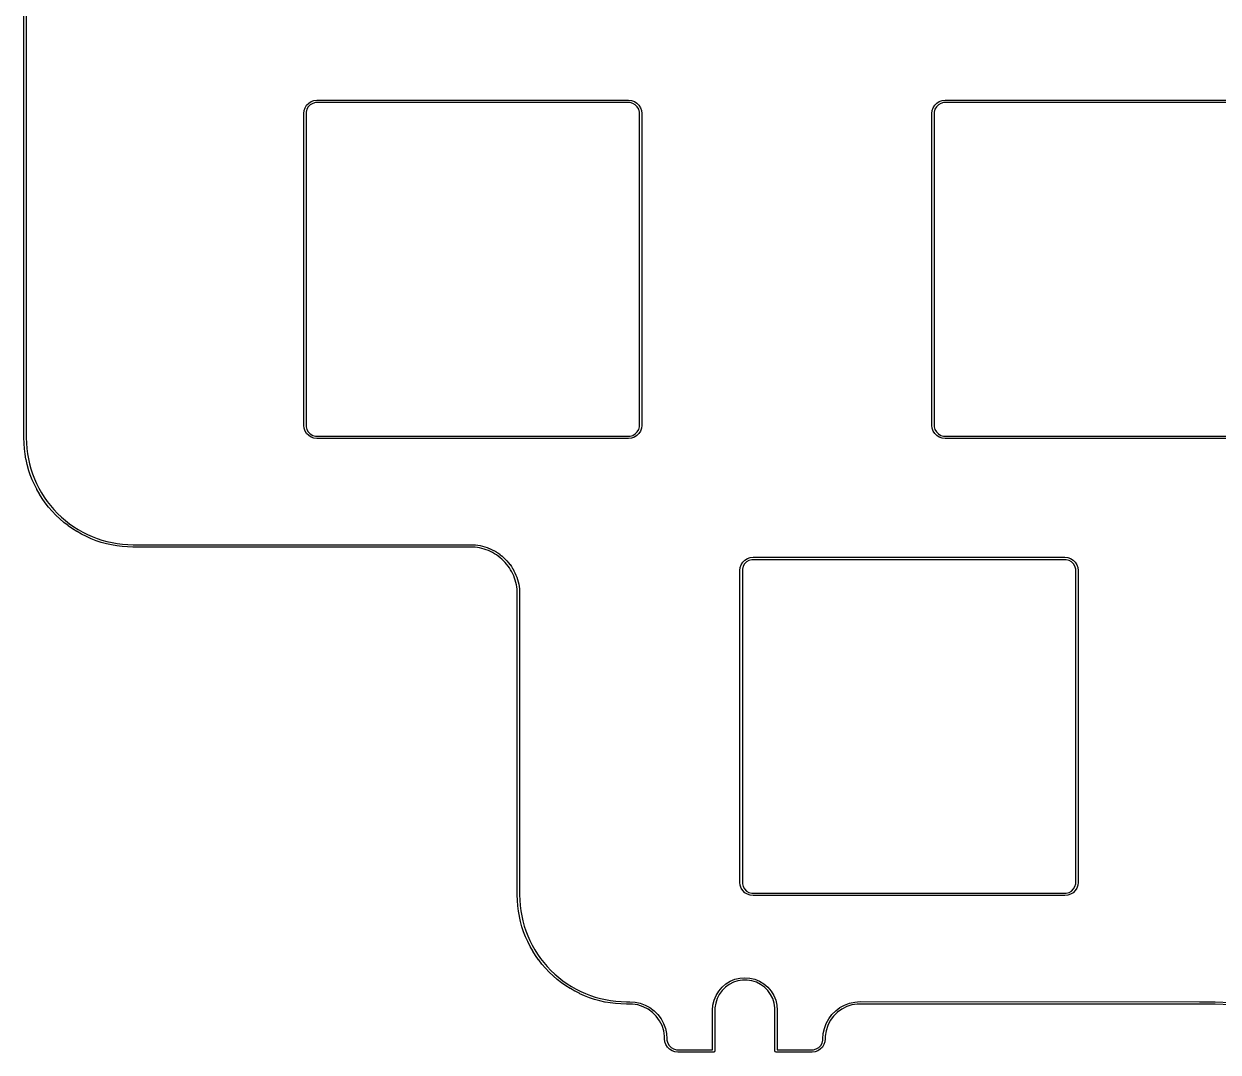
# Model space of a CAD drawing. Extents: x -2 to 284, y -95 to 1.
# Drawn here: x -1.53 to 48.27, y -84.51 to -41.65 of the extents above; entities that cross this region are included whole.
import ezdxf

# ---------------------------------------------------------------- set-up
doc = ezdxf.new("R2010")
doc.units = 0
doc.layers.add('BLACK', color=7, linetype='CONTINUOUS')

msp = doc.modelspace()

# ---------------------------------------------------------------- linework, layer by layer
at = {"layer": 'BLACK', "linetype": 'CONTINUOUS'}
for p, q in [((-1.5312, -58.9125), (-1.5312, -5.34563)), ((-1.4312, -5.34622), (-1.4312, -58.9119)), ((10.1375, -45.3876), (10.1513, -45.2652)), ((10.1513, -45.2652), (10.192, -45.149)), ((10.192, -45.149), (10.2575, -45.0447)), ((10.2682, -45.2139), (10.2375, -45.3284)), ((10.2575, -45.0447), (10.3446, -44.9576)), ((10.3274, -45.1113), (10.2682, -45.2139)), ((10.4112, -45.0275), (10.3274, -45.1113)), ((10.3446, -44.9576), (10.4489, -44.8921)), ((10.5138, -44.9683), (10.4112, -45.0275)), ((10.4489, -44.8921), (10.5652, -44.8514)), ((10.6283, -44.9376), (10.5138, -44.9683)), ((10.5652, -44.8514), (10.6876, -44.8376)), ((10.6875, -44.9376), (10.6283, -44.9376)), ((23.6876, -44.9376), (10.6875, -44.9376)), ((10.6875, -44.9376), (10.6875, -44.9376)), ((10.6875, -44.9376), (10.6875, -44.9376)), ((10.6875, -44.9376), (10.6875, -44.9376)), ((10.6875, -44.9376), (10.6875, -44.9376)), ((10.6876, -44.8376), (23.6876, -44.8376)), ((10.6876, -44.8376), (10.6876, -44.8376)), ((23.6876, -44.8376), (23.6876, -44.8376)), ((23.6876, -44.8376), (23.8099, -44.8514)), ((23.7468, -44.9376), (23.6876, -44.9376)), ((23.6876, -44.9376), (23.6876, -44.9376)), ((23.6876, -44.9376), (23.6876, -44.9376)), ((23.8613, -44.9683), (23.7468, -44.9376)), ((23.8099, -44.8514), (23.9262, -44.8921)), ((23.9639, -45.0275), (23.8613, -44.9683)), ((23.9262, -44.8921), (24.0305, -44.9576)), ((24.0477, -45.1113), (23.9639, -45.0275)), ((24.0305, -44.9576), (24.1176, -45.0447)), ((24.1069, -45.2139), (24.0477, -45.1113)), ((24.1376, -45.3284), (24.1069, -45.2139)), ((24.1176, -45.0447), (24.1831, -45.149)), ((24.1831, -45.149), (24.2238, -45.2652)), ((24.2238, -45.2652), (24.2376, -45.3876)), ((36.3313, -45.3876), (36.3451, -45.2652)), ((36.3451, -45.2652), (36.3858, -45.149)), ((36.3858, -45.149), (36.4513, -45.0447)), ((36.462, -45.2139), (36.4313, -45.3284)), ((36.4513, -45.0447), (36.5384, -44.9576)), ((36.5212, -45.1113), (36.462, -45.2139)), ((36.605, -45.0275), (36.5212, -45.1113)), ((36.5384, -44.9576), (36.6427, -44.8921)), ((36.7076, -44.9683), (36.605, -45.0275)), ((36.6427, -44.8921), (36.7589, -44.8514)), ((36.8221, -44.9376), (36.7076, -44.9683)), ((36.7589, -44.8514), (36.8813, -44.8376)), ((36.8813, -44.9376), (36.8221, -44.9376)), ((36.8813, -44.8376), (49.8813, -44.8376)), ((36.8813, -44.8376), (36.8813, -44.8376)), ((49.8813, -44.9376), (36.8813, -44.9376)), ((36.8813, -44.9376), (36.8813, -44.9376)), ((10.1376, -58.3876), (10.1375, -45.3876)), ((10.1375, -45.3876), (10.1375, -45.3876)), ((10.2375, -45.3284), (10.2375, -45.3876)), ((10.2375, -45.3876), (10.2375, -45.3876)), ((10.2375, -45.3876), (10.2375, -45.3876)), ((10.2375, -45.3876), (10.2376, -58.3876)), ((24.1375, -58.3876), (24.1376, -45.3876)), ((24.1376, -45.3875), (24.1376, -45.3284)), ((24.1376, -45.3876), (24.1376, -45.3875)), ((24.2376, -45.3876), (24.2375, -58.3876)), ((24.2376, -45.3876), (24.2376, -45.3876)), ((36.3313, -58.3876), (36.3313, -45.3876)), ((36.3313, -45.3876), (36.3313, -45.3876)), ((36.4313, -45.3284), (36.4313, -45.3876)), ((36.4313, -45.3876), (36.4313, -45.3876)), ((36.4313, -45.3876), (36.4313, -58.3876)), ((10.1376, -58.3877), (10.1376, -58.3876)), ((10.1514, -58.51), (10.1376, -58.3877)), ((10.1921, -58.6262), (10.1514, -58.51)), ((10.2576, -58.7305), (10.1921, -58.6262)), ((10.2376, -58.3876), (10.2376, -58.3876)), ((10.2376, -58.3876), (10.2376, -58.4468)), ((10.2376, -58.4468), (10.2683, -58.5613)), ((10.3447, -58.8176), (10.2576, -58.7305)), ((10.2683, -58.5613), (10.3275, -58.6639)), ((10.3275, -58.6639), (10.4113, -58.7477)), ((10.4113, -58.7477), (10.5139, -58.8069)), ((23.8612, -58.807), (23.9639, -58.7477)), ((23.9639, -58.7477), (24.0476, -58.6639)), ((24.1176, -58.7305), (24.0305, -58.8176)), ((24.0476, -58.6639), (24.1069, -58.5613)), ((24.1069, -58.5613), (24.1375, -58.4468)), ((24.1831, -58.6262), (24.1176, -58.7305)), ((24.1375, -58.4468), (24.1375, -58.3876)), ((24.2238, -58.51), (24.1831, -58.6262)), ((24.2375, -58.3876), (24.2238, -58.51)), ((24.2375, -58.3876), (24.2375, -58.3876)), ((36.3451, -58.51), (36.3313, -58.3876)), ((36.3313, -58.3876), (36.3313, -58.3876)), ((36.3313, -58.3876), (36.3313, -58.3876)), ((36.3858, -58.6262), (36.3451, -58.51)), ((36.4513, -58.7305), (36.3858, -58.6262)), ((36.4313, -58.3876), (36.4313, -58.3876)), ((36.4313, -58.3876), (36.4313, -58.4468)), ((36.4313, -58.4468), (36.462, -58.5613)), ((36.5384, -58.8176), (36.4513, -58.7305)), ((36.462, -58.5613), (36.5212, -58.6639)), ((36.5212, -58.6639), (36.605, -58.7477)), ((36.605, -58.7477), (36.7076, -58.8069)), ((-1.53094, -58.9131), (-1.5312, -58.9125)), ((-1.53118, -58.9138), (-1.53094, -58.9131)), ((-1.52565, -59.1369), (-1.53118, -58.9138)), ((-1.52511, -59.1381), (-1.52565, -59.1369)), ((-1.52553, -59.1394), (-1.52511, -59.1381)), ((-1.50904, -59.361), (-1.52553, -59.1394)), ((-1.4312, -58.9119), (-1.42571, -59.1332)), ((-1.42571, -59.1332), (-1.4094, -59.3523)), ((10.4489, -58.8831), (10.3447, -58.8176)), ((10.5652, -58.9238), (10.4489, -58.8831)), ((10.5139, -58.8069), (10.6283, -58.8376)), ((10.6875, -58.9376), (10.5652, -58.9238)), ((10.6283, -58.8376), (10.6876, -58.8376)), ((10.6876, -58.9376), (10.6875, -58.9376)), ((10.6875, -58.9376), (10.6875, -58.9376)), ((10.6876, -58.8376), (23.6875, -58.8376)), ((23.6875, -58.9376), (10.6876, -58.9376)), ((23.6875, -58.8376), (23.6877, -58.8376)), ((23.6876, -58.9376), (23.6875, -58.9376)), ((23.8099, -58.9238), (23.6876, -58.9376)), ((23.6876, -58.9376), (23.6876, -58.9376)), ((23.6876, -58.9376), (23.6876, -58.9376)), ((23.6877, -58.8376), (23.7468, -58.8376)), ((23.7468, -58.8376), (23.8612, -58.807)), ((23.9262, -58.8832), (23.8099, -58.9238)), ((24.0305, -58.8176), (23.9262, -58.8832)), ((36.6427, -58.8831), (36.5384, -58.8176)), ((36.7589, -58.9238), (36.6427, -58.8831)), ((36.7076, -58.8069), (36.8221, -58.8376)), ((36.8813, -58.9376), (36.7589, -58.9238)), ((36.8221, -58.8376), (36.8813, -58.8376)), ((36.8813, -58.8376), (49.8813, -58.8376)), ((49.8813, -58.9376), (36.8813, -58.9376)), ((-1.50844, -59.3622), (-1.50904, -59.361)), ((-1.50879, -59.3634), (-1.50844, -59.3622)), ((-1.4815, -59.5832), (-1.50879, -59.3634)), ((-1.48085, -59.5843), (-1.4815, -59.5832)), ((-1.48113, -59.5856), (-1.48085, -59.5843)), ((-1.44319, -59.8031), (-1.48113, -59.5856)), ((-1.4094, -59.3523), (-1.38241, -59.5697)), ((-1.38241, -59.5697), (-1.34488, -59.7847)), ((-1.44248, -59.8042), (-1.44319, -59.8031)), ((-1.4427, -59.8055), (-1.44248, -59.8042)), ((-1.39426, -60.0204), (-1.4427, -59.8055)), ((-1.3935, -60.0215), (-1.39426, -60.0204)), ((-1.39366, -60.0228), (-1.3935, -60.0215)), ((-1.33486, -60.2346), (-1.39366, -60.0228)), ((-1.34488, -59.7847), (-1.29697, -59.9972)), ((-1.33406, -60.2357), (-1.33486, -60.2346)), ((-1.33415, -60.237), (-1.33406, -60.2357)), ((-1.26516, -60.4455), (-1.33415, -60.237)), ((-1.29697, -59.9972), (-1.23883, -60.2067)), ((-1.23883, -60.2067), (-1.1706, -60.4129)), ((-1.2643, -60.4465), (-1.26516, -60.4455)), ((-1.26433, -60.4478), (-1.2643, -60.4465)), ((-1.1853, -60.6526), (-1.26433, -60.4478)), ((-1.1844, -60.6535), (-1.1853, -60.6526)), ((-1.18437, -60.6548), (-1.1844, -60.6535)), ((-1.09544, -60.8555), (-1.18437, -60.6548)), ((-1.1706, -60.4129), (-1.09244, -60.6154)), ((-1.09244, -60.6154), (-1.0045, -60.8139)), ((-1.09449, -60.8564), (-1.09544, -60.8555)), ((-1.0944, -60.8577), (-1.09449, -60.8564)), ((-0.99574, -61.054), (-1.0944, -60.8577)), ((-1.0045, -60.8139), (-0.90695, -61.008)), ((-0.99475, -61.0548), (-0.99574, -61.054)), ((-0.99459, -61.0561), (-0.99475, -61.0548)), ((-0.88634, -61.2475), (-0.99459, -61.0561)), ((-0.90695, -61.008), (-0.7999, -61.1972)), ((-0.88531, -61.2483), (-0.88634, -61.2475)), ((-0.88509, -61.2496), (-0.88531, -61.2483)), ((-0.76741, -61.4358), (-0.88509, -61.2496)), ((-0.7999, -61.1972), (-0.68354, -61.3814)), ((-0.76633, -61.4366), (-0.76741, -61.4358)), ((-0.76605, -61.4379), (-0.76633, -61.4366)), ((-0.63909, -61.6185), (-0.76605, -61.4379)), ((-0.68354, -61.3814), (-0.55798, -61.56)), ((-0.63798, -61.6192), (-0.63909, -61.6185)), ((-0.63763, -61.6205), (-0.63798, -61.6192)), ((-0.50155, -61.7951), (-0.63763, -61.6205)), ((-0.55798, -61.56), (-0.42341, -61.7327)), ((-0.42341, -61.7327), (-0.27997, -61.8992)), ((-0.5004, -61.7958), (-0.50155, -61.7951)), ((-0.49999, -61.7971), (-0.5004, -61.7958)), ((-0.35493, -61.9654), (-0.49999, -61.7971)), ((-0.35375, -61.966), (-0.35493, -61.9654)), ((-0.35327, -61.9673), (-0.35375, -61.966)), ((-0.1994, -62.129), (-0.35327, -61.9673)), ((-0.27997, -61.8992), (-0.12781, -62.0591)), ((-0.19818, -62.1295), (-0.1994, -62.129)), ((-0.19764, -62.1307), (-0.19818, -62.1295)), ((-0.03595, -62.2846), (-0.19764, -62.1307)), ((-0.12781, -62.0591), (0.03209, -62.2113)), ((0.03209, -62.2113), (0.19859, -62.3547)), ((-0.03471, -62.2851), (-0.03595, -62.2846)), ((-0.03411, -62.2863), (-0.03471, -62.2851)), ((0.13426, -62.4313), (-0.03411, -62.2863)), ((0.13551, -62.4317), (0.13426, -62.4313)), ((0.13617, -62.4329), (0.13551, -62.4317)), ((0.31085, -62.569), (0.13617, -62.4329)), ((0.19859, -62.3547), (0.37135, -62.4893)), ((0.31212, -62.5693), (0.31085, -62.569)), ((0.31283, -62.5704), (0.31212, -62.5693)), ((0.49345, -62.6974), (0.31283, -62.5704)), ((0.37135, -62.4893), (0.54995, -62.6148)), ((0.49473, -62.6977), (0.49345, -62.6974)), ((0.49549, -62.6987), (0.49473, -62.6977)), ((0.68169, -62.8164), (0.49549, -62.6987)), ((0.54995, -62.6148), (0.73408, -62.7312)), ((0.73408, -62.7312), (0.92334, -62.8383)), ((0.68298, -62.8166), (0.68169, -62.8164)), ((0.68378, -62.8177), (0.68298, -62.8166)), ((0.87518, -62.9259), (0.68378, -62.8177)), ((0.87648, -62.9261), (0.87518, -62.9259)), ((0.87734, -62.9271), (0.87648, -62.9261)), ((1.07357, -63.0257), (0.87734, -62.9271)), ((0.92334, -62.8383), (1.1174, -62.9358)), ((1.07487, -63.0258), (1.07357, -63.0257)), ((1.07578, -63.0268), (1.07487, -63.0258)), ((1.27647, -63.1157), (1.07578, -63.0268)), ((1.1174, -62.9358), (1.31585, -63.0238)), ((1.27778, -63.1157), (1.27647, -63.1157)), ((1.27872, -63.1166), (1.27778, -63.1157)), ((1.48352, -63.1957), (1.27872, -63.1166)), ((1.31585, -63.0238), (1.51839, -63.1019)), ((1.48483, -63.1956), (1.48352, -63.1957)), ((1.48582, -63.1965), (1.48483, -63.1956)), ((1.69434, -63.2655), (1.48582, -63.1965)), ((1.51839, -63.1019), (1.72459, -63.1702)), ((1.72459, -63.1702), (1.93412, -63.2283)), ((1.93412, -63.2283), (2.14659, -63.2762)), ((1.69565, -63.2654), (1.69434, -63.2655)), ((1.69668, -63.2662), (1.69565, -63.2654)), ((1.90856, -63.325), (1.69668, -63.2662)), ((1.90986, -63.3248), (1.90856, -63.325)), ((1.91093, -63.3256), (1.90986, -63.3248)), ((2.1258, -63.374), (1.91093, -63.3256)), ((2.1271, -63.3738), (2.1258, -63.374)), ((2.12821, -63.3745), (2.1271, -63.3738)), ((2.3457, -63.4125), (2.12821, -63.3745)), ((2.14659, -63.2762), (2.36167, -63.3137)), ((2.34698, -63.4122), (2.3457, -63.4125)), ((2.34813, -63.4128), (2.34698, -63.4122)), ((2.56787, -63.4401), (2.34813, -63.4128)), ((2.36167, -63.3137), (2.57899, -63.3407)), ((2.56914, -63.4398), (2.56787, -63.4401)), ((2.57032, -63.4404), (2.56914, -63.4398)), ((2.79195, -63.4568), (2.57032, -63.4404)), ((2.57899, -63.3407), (2.79813, -63.357)), ((2.79321, -63.4564), (2.79195, -63.4568)), ((2.79442, -63.457), (2.79321, -63.4564)), ((3.01757, -63.4625), (2.79442, -63.457)), ((2.79813, -63.357), (3.01952, -63.3625)), ((3.01819, -63.4623), (3.01757, -63.4625)), ((3.0188, -63.4625), (3.01819, -63.4623)), ((17.0922, -63.4625), (3.0188, -63.4625)), ((3.01952, -63.3625), (17.0928, -63.3625)), ((17.1895, -63.4649), (17.0922, -63.4625)), ((17.0928, -63.3625), (17.0934, -63.3628)), ((17.0934, -63.3628), (17.094, -63.3625)), ((17.094, -63.3625), (17.1932, -63.365)), ((17.2855, -63.4721), (17.1895, -63.4649)), ((17.1932, -63.365), (17.1944, -63.3655)), ((17.1944, -63.3655), (17.1957, -63.3651)), ((17.1957, -63.3651), (17.2942, -63.3724)), ((17.3808, -63.4839), (17.2855, -63.4721)), ((17.2942, -63.3724), (17.2954, -63.373)), ((17.2954, -63.373), (17.2966, -63.3727)), ((17.2966, -63.3727), (17.3943, -63.3848)), ((17.475, -63.5003), (17.3808, -63.4839)), ((17.3943, -63.3848), (17.3955, -63.3855)), ((17.3955, -63.3855), (17.3967, -63.3852)), ((17.3967, -63.3852), (17.4934, -63.402)), ((17.5681, -63.5213), (17.475, -63.5003)), ((17.4934, -63.402), (17.4945, -63.4027)), ((17.4945, -63.4027), (17.4958, -63.4025)), ((17.4958, -63.4025), (17.5913, -63.4241)), ((17.6599, -63.5468), (17.5681, -63.5213)), ((17.5913, -63.4241), (17.5924, -63.4248)), ((17.5924, -63.4248), (17.5937, -63.4247)), ((17.5937, -63.4247), (17.6878, -63.4508)), ((17.7503, -63.5767), (17.6599, -63.5468)), ((17.6878, -63.4508), (17.6889, -63.4516)), ((17.6889, -63.4516), (17.6902, -63.4515)), ((17.6902, -63.4515), (17.7829, -63.4822)), ((17.839, -63.611), (17.7503, -63.5767)), ((17.7829, -63.4822), (17.7838, -63.483)), ((17.7838, -63.483), (17.7852, -63.483)), ((17.7852, -63.483), (17.8762, -63.5181)), ((17.926, -63.6495), (17.839, -63.611)), ((17.8762, -63.5181), (17.8771, -63.519)), ((17.8771, -63.519), (17.8784, -63.519)), ((17.8784, -63.519), (17.9676, -63.5586)), ((18.011, -63.6923), (17.926, -63.6495)), ((17.9676, -63.5586), (17.9685, -63.5595)), ((17.9685, -63.5595), (17.9698, -63.5596)), ((17.9698, -63.5596), (18.057, -63.6035)), ((18.094, -63.7392), (18.011, -63.6923)), ((18.057, -63.6035), (18.0579, -63.6044)), ((18.0579, -63.6044), (18.0592, -63.6046)), ((18.0592, -63.6046), (18.1443, -63.6527)), ((18.1746, -63.7901), (18.094, -63.7392)), ((18.1443, -63.6527), (18.1451, -63.6537)), ((18.1451, -63.6537), (18.1464, -63.654)), ((18.1464, -63.654), (18.2291, -63.7063)), ((18.2291, -63.7063), (18.2299, -63.7073)), ((18.2299, -63.7073), (18.2312, -63.7076)), ((18.2312, -63.7076), (18.3114, -63.7641)), ((18.2529, -63.8452), (18.1746, -63.7901)), ((18.3286, -63.9041), (18.2529, -63.8452)), ((18.3114, -63.7641), (18.3121, -63.7652)), ((18.3121, -63.7652), (18.3134, -63.7655)), ((18.3134, -63.7655), (18.391, -63.826)), ((18.4016, -63.967), (18.3286, -63.9041)), ((18.391, -63.826), (18.3917, -63.8271)), ((18.3917, -63.8271), (18.393, -63.8276)), ((18.393, -63.8276), (18.4678, -63.892)), ((18.4717, -64.0337), (18.4016, -63.967)), ((18.4678, -63.892), (18.4684, -63.8932)), ((18.4684, -63.8932), (18.4696, -63.8937)), ((18.4696, -63.8937), (18.5415, -63.9621)), ((18.5383, -64.1037), (18.4717, -64.0337)), ((18.6012, -64.1767), (18.5383, -64.1037)), ((18.5415, -63.9621), (18.542, -63.9633)), ((18.542, -63.9633), (18.5432, -63.9638)), ((18.5432, -63.9638), (18.6116, -64.0357)), ((18.6602, -64.2524), (18.6012, -64.1767)), ((18.6116, -64.0357), (18.6121, -64.0369)), ((18.6121, -64.0369), (18.6133, -64.0375)), ((18.6133, -64.0375), (18.6778, -64.1124)), ((18.6778, -64.1124), (18.6782, -64.1136)), ((18.6782, -64.1136), (18.6793, -64.1143)), ((18.6793, -64.1143), (18.7398, -64.1919)), ((18.7398, -64.1919), (18.7401, -64.1932)), ((18.7401, -64.1932), (18.7413, -64.1939)), ((18.7413, -64.1939), (18.7977, -64.2742)), ((28.3441, -64.3152), (28.3848, -64.199)), ((28.3848, -64.199), (28.4503, -64.0947)), ((28.4503, -64.0947), (28.5374, -64.0076)), ((28.5202, -64.1613), (28.461, -64.2639)), ((28.604, -64.0775), (28.5202, -64.1613)), ((28.5374, -64.0076), (28.6417, -63.9421)), ((28.7066, -64.0183), (28.604, -64.0775)), ((28.6417, -63.9421), (28.7579, -63.9014)), ((28.8211, -63.9876), (28.7066, -64.0183)), ((28.7579, -63.9014), (28.8803, -63.8876)), ((28.8803, -63.9876), (28.8211, -63.9876)), ((28.8803, -63.8876), (41.8803, -63.8876)), ((28.8803, -63.8876), (28.8803, -63.8876)), ((41.8803, -63.9876), (28.8803, -63.9876)), ((28.8803, -63.9876), (28.8803, -63.9876)), ((41.8803, -63.8876), (42.0027, -63.9014)), ((41.9395, -63.9876), (41.8803, -63.9876)), ((42.054, -64.0183), (41.9395, -63.9876)), ((42.0027, -63.9014), (42.1189, -63.9421)), ((42.1566, -64.0775), (42.054, -64.0183)), ((42.1189, -63.9421), (42.2232, -64.0076)), ((42.2404, -64.1613), (42.1566, -64.0775)), ((42.2232, -64.0076), (42.3103, -64.0947)), ((42.2996, -64.2639), (42.2404, -64.1613)), ((42.3103, -64.0947), (42.3758, -64.199)), ((42.3758, -64.199), (42.4165, -64.3152)), ((18.7152, -64.3307), (18.6602, -64.2524)), ((18.7662, -64.4113), (18.7152, -64.3307)), ((18.8131, -64.4943), (18.7662, -64.4113)), ((18.7977, -64.2742), (18.798, -64.2754)), ((18.798, -64.2754), (18.799, -64.2762)), ((18.799, -64.2762), (18.8513, -64.359)), ((18.8558, -64.5793), (18.8131, -64.4943)), ((18.8513, -64.359), (18.8516, -64.3603)), ((18.8516, -64.3603), (18.8526, -64.3611)), ((18.8526, -64.3611), (18.9007, -64.4461)), ((18.8943, -64.6663), (18.8558, -64.5793)), ((18.9286, -64.755), (18.8943, -64.6663)), ((18.9007, -64.4461), (18.9009, -64.4474)), ((18.9009, -64.4474), (18.9019, -64.4483)), ((18.9019, -64.4483), (18.9457, -64.5355)), ((18.9457, -64.5355), (18.9458, -64.5368)), ((18.9458, -64.5368), (18.9468, -64.5377)), ((18.9468, -64.5377), (18.9863, -64.6269)), ((18.9863, -64.6269), (18.9863, -64.6282)), ((18.9863, -64.6282), (18.9872, -64.6291)), ((18.9872, -64.6291), (19.0223, -64.7202)), ((19.0223, -64.7202), (19.0223, -64.7215)), ((19.0223, -64.7215), (19.0232, -64.7225)), ((19.0232, -64.7225), (19.0538, -64.8151)), ((28.3303, -64.4376), (28.3441, -64.3152)), ((28.3303, -77.4376), (28.3303, -64.4376)), ((28.461, -64.2639), (28.4303, -64.3784)), ((28.4303, -64.3784), (28.4303, -64.4376)), ((28.4303, -64.4376), (28.4303, -77.4376)), ((42.3303, -64.3784), (42.2996, -64.2639)), ((42.3303, -64.4376), (42.3303, -64.3784)), ((42.3303, -77.4376), (42.3303, -64.4376)), ((42.3303, -64.4376), (42.3303, -64.4376)), ((42.4165, -64.3152), (42.4303, -64.4376)), ((42.4303, -64.4376), (42.4303, -64.4376)), ((42.4303, -64.4376), (42.4303, -77.4376)), ((18.9585, -64.8454), (18.9286, -64.755)), ((18.984, -64.9372), (18.9585, -64.8454)), ((19.005, -65.0303), (18.984, -64.9372)), ((19.0214, -65.1246), (19.005, -65.0303)), ((19.0332, -65.2198), (19.0214, -65.1246)), ((19.0404, -65.3158), (19.0332, -65.2198)), ((19.0538, -64.8151), (19.0537, -64.8164)), ((19.0537, -64.8164), (19.0545, -64.8175)), ((19.0545, -64.8175), (19.0807, -64.9116)), ((19.0807, -64.9116), (19.0805, -64.9129)), ((19.0805, -64.9129), (19.0813, -64.914)), ((19.0813, -64.914), (19.1028, -65.0095)), ((19.1028, -65.0095), (19.1026, -65.0108)), ((19.1026, -65.0108), (19.1033, -65.0119)), ((19.1033, -65.0119), (19.1201, -65.1086)), ((19.1201, -65.1086), (19.1199, -65.1099)), ((19.1199, -65.1099), (19.1205, -65.111)), ((19.1205, -65.111), (19.1326, -65.2087)), ((19.1326, -65.2087), (19.1323, -65.21)), ((19.1323, -65.21), (19.1329, -65.2111)), ((19.1329, -65.2111), (19.1402, -65.3096)), ((19.0428, -65.4131), (19.0404, -65.3158)), ((19.0428, -77.9628), (19.0428, -65.4131)), ((19.1402, -65.3096), (19.1398, -65.3109)), ((19.1398, -65.3109), (19.1403, -65.3121)), ((19.1403, -65.3121), (19.1428, -65.4113)), ((19.1428, -65.4113), (19.1425, -65.4119)), ((19.1425, -65.4119), (19.1428, -65.4125)), ((19.1428, -65.4125), (19.1428, -77.9622)), ((28.3441, -77.56), (28.3303, -77.4376)), ((28.3303, -77.4376), (28.3303, -77.4376)), ((28.3848, -77.6762), (28.3441, -77.56)), ((28.4503, -77.7805), (28.3848, -77.6762)), ((28.4303, -77.4376), (28.4303, -77.4376)), ((28.4303, -77.4376), (28.4303, -77.4968)), ((28.4303, -77.4968), (28.461, -77.6113)), ((28.461, -77.6113), (28.5202, -77.7139)), ((42.2404, -77.7139), (42.2996, -77.6113)), ((42.2996, -77.6113), (42.3303, -77.4968)), ((42.3758, -77.6762), (42.3103, -77.7805)), ((42.3303, -77.4968), (42.3303, -77.4376)), ((42.3303, -77.4376), (42.3303, -77.4376)), ((42.4165, -77.56), (42.3758, -77.6762)), ((42.4303, -77.4376), (42.4165, -77.56)), ((42.4303, -77.4376), (42.4303, -77.4376)), ((19.0431, -77.9634), (19.0428, -77.9628)), ((19.0428, -77.9641), (19.0431, -77.9634)), ((19.0483, -78.1872), (19.0428, -77.9641)), ((19.1428, -77.9622), (19.1483, -78.1835)), ((19.1483, -78.1835), (19.1646, -78.4026)), ((28.5374, -77.8676), (28.4503, -77.7805)), ((28.5202, -77.7139), (28.604, -77.7977)), ((28.6417, -77.9331), (28.5374, -77.8676)), ((28.604, -77.7977), (28.7066, -77.8569)), ((28.7579, -77.9738), (28.6417, -77.9331)), ((28.7066, -77.8569), (28.8211, -77.8876)), ((28.8803, -77.9876), (28.7579, -77.9738)), ((28.8211, -77.8876), (28.8803, -77.8876)), ((28.8803, -77.8876), (41.8803, -77.8876)), ((41.8803, -77.9876), (28.8803, -77.9876)), ((41.8803, -77.8876), (41.8803, -77.8876)), ((41.8803, -77.8876), (41.9395, -77.8876)), ((42.0027, -77.9738), (41.8803, -77.9876)), ((41.8803, -77.9876), (41.8803, -77.9876)), ((41.9395, -77.8876), (42.054, -77.8569)), ((42.1189, -77.9331), (42.0027, -77.9738)), ((42.054, -77.8569), (42.1566, -77.7977)), ((42.2232, -77.8676), (42.1189, -77.9331)), ((42.1566, -77.7977), (42.2404, -77.7139)), ((42.3103, -77.7805), (42.2232, -77.8676)), ((19.0489, -78.1884), (19.0483, -78.1872)), ((19.0485, -78.1897), (19.0489, -78.1884)), ((19.065, -78.4113), (19.0485, -78.1897)), ((19.0656, -78.4125), (19.065, -78.4113)), ((19.0652, -78.4138), (19.0656, -78.4125)), ((19.0925, -78.6335), (19.0652, -78.4138)), ((19.0932, -78.6346), (19.0925, -78.6335)), ((19.0929, -78.6359), (19.0932, -78.6346)), ((19.1308, -78.8534), (19.0929, -78.6359)), ((19.1646, -78.4026), (19.1916, -78.62)), ((19.1916, -78.62), (19.2291, -78.835)), ((19.1315, -78.8545), (19.1308, -78.8534)), ((19.1313, -78.8558), (19.1315, -78.8545)), ((19.1797, -79.0707), (19.1313, -78.8558)), ((19.1805, -79.0718), (19.1797, -79.0707)), ((19.1803, -79.0731), (19.1805, -79.0718)), ((19.2391, -79.2849), (19.1803, -79.0731)), ((19.2291, -78.835), (19.277, -79.0475)), ((19.277, -79.0475), (19.3352, -79.257)), ((19.2399, -79.286), (19.2391, -79.2849)), ((19.2399, -79.2873), (19.2399, -79.286)), ((19.3088, -79.4958), (19.2399, -79.2873)), ((19.3097, -79.4968), (19.3088, -79.4958)), ((19.3097, -79.4981), (19.3097, -79.4968)), ((19.3887, -79.7029), (19.3097, -79.4981)), ((19.3352, -79.257), (19.4034, -79.4632)), ((19.4034, -79.4632), (19.4816, -79.6658)), ((19.4816, -79.6658), (19.5695, -79.8642)), ((19.3896, -79.7038), (19.3887, -79.7029)), ((19.3896, -79.7052), (19.3896, -79.7038)), ((19.4786, -79.9059), (19.3896, -79.7052)), ((19.4795, -79.9068), (19.4786, -79.9059)), ((19.4796, -79.9081), (19.4795, -79.9068)), ((19.5783, -80.1043), (19.4796, -79.9081)), ((19.5695, -79.8642), (19.6671, -80.0583)), ((19.5793, -80.1051), (19.5783, -80.1043)), ((19.5794, -80.1064), (19.5793, -80.1051)), ((19.6877, -80.2978), (19.5794, -80.1064)), ((19.6671, -80.0583), (19.7741, -80.2476)), ((19.6887, -80.2986), (19.6877, -80.2978)), ((19.6889, -80.2999), (19.6887, -80.2986)), ((19.8066, -80.4861), (19.6889, -80.2999)), ((19.7741, -80.2476), (19.8905, -80.4317)), ((19.8077, -80.4869), (19.8066, -80.4861)), ((19.808, -80.4882), (19.8077, -80.4869)), ((19.9349, -80.6688), (19.808, -80.4882)), ((19.8905, -80.4317), (20.016, -80.6103)), ((19.936, -80.6695), (19.9349, -80.6688)), ((19.9364, -80.6708), (19.936, -80.6695)), ((20.0725, -80.8455), (19.9364, -80.6708)), ((20.016, -80.6103), (20.1506, -80.783)), ((20.0736, -80.8461), (20.0725, -80.8455)), ((20.074, -80.8474), (20.0736, -80.8461)), ((20.2191, -81.0157), (20.074, -80.8474)), ((20.1506, -80.783), (20.294, -80.9495)), ((20.2203, -81.0163), (20.2191, -81.0157)), ((20.2207, -81.0176), (20.2203, -81.0163)), ((20.3746, -81.1793), (20.2207, -81.0176)), ((20.294, -80.9495), (20.4462, -81.1094)), ((20.4462, -81.1094), (20.6061, -81.2616)), ((20.3758, -81.1798), (20.3746, -81.1793)), ((20.3764, -81.181), (20.3758, -81.1798)), ((20.5381, -81.3349), (20.3764, -81.181)), ((20.5393, -81.3354), (20.5381, -81.3349)), ((20.5399, -81.3366), (20.5393, -81.3354)), ((20.7083, -81.4816), (20.5399, -81.3366)), ((20.6061, -81.2616), (20.7726, -81.405)), ((20.7095, -81.482), (20.7083, -81.4816)), ((20.7102, -81.4832), (20.7095, -81.482)), ((20.8849, -81.6193), (20.7102, -81.4832)), ((20.7726, -81.405), (20.9453, -81.5396)), ((20.8861, -81.6196), (20.8849, -81.6193)), ((20.8868, -81.6207), (20.8861, -81.6196)), ((21.0675, -81.7477), (20.8868, -81.6207)), ((20.9453, -81.5396), (21.124, -81.6652)), ((21.124, -81.6652), (21.3081, -81.7815)), ((27.5817, -81.8082), (27.7428, -81.6706)), ((27.7428, -81.6706), (27.9234, -81.56)), ((28.0565, -81.6044), (27.8812, -81.6937)), ((27.9234, -81.56), (28.1191, -81.4789)), ((28.2436, -81.5436), (28.0565, -81.6044)), ((28.1191, -81.4789), (28.3251, -81.4294)), ((28.4379, -81.5128), (28.2436, -81.5436)), ((28.3251, -81.4294), (28.5363, -81.4128)), ((28.5363, -81.5128), (28.4379, -81.5128)), ((28.5363, -81.4128), (28.5363, -81.4128)), ((28.5363, -81.4128), (28.7475, -81.4294)), ((28.6347, -81.5128), (28.5363, -81.5128)), ((28.5363, -81.5128), (28.5363, -81.5128)), ((28.5363, -81.5128), (28.5363, -81.5128)), ((28.829, -81.5436), (28.6347, -81.5128)), ((28.7475, -81.4294), (28.9535, -81.4789)), ((29.0161, -81.6044), (28.829, -81.5436)), ((28.9535, -81.4789), (29.1492, -81.56)), ((29.1914, -81.6937), (29.0161, -81.6044)), ((29.1492, -81.56), (29.3298, -81.6706)), ((29.3298, -81.6706), (29.4909, -81.8082)), ((21.0687, -81.748), (21.0675, -81.7477)), ((21.0695, -81.749), (21.0687, -81.748)), ((21.2557, -81.8667), (21.0695, -81.749)), ((21.257, -81.8669), (21.2557, -81.8667)), ((21.2578, -81.868), (21.257, -81.8669)), ((21.4492, -81.9762), (21.2578, -81.868)), ((21.3081, -81.7815), (21.4973, -81.8886)), ((21.4505, -81.9764), (21.4492, -81.9762)), ((21.4513, -81.9774), (21.4505, -81.9764)), ((21.6476, -82.076), (21.4513, -81.9774)), ((21.4973, -81.8886), (21.6914, -81.9861)), ((21.6489, -82.0761), (21.6476, -82.076)), ((21.6498, -82.0771), (21.6489, -82.0761)), ((21.8505, -82.166), (21.6498, -82.0771)), ((21.6914, -81.9861), (21.8899, -82.0741)), ((21.8518, -82.166), (21.8505, -82.166)), ((21.8527, -82.1669), (21.8518, -82.166)), ((22.0575, -82.246), (21.8527, -82.1669)), ((21.8899, -82.0741), (22.0924, -82.1522)), ((22.0924, -82.1522), (22.2986, -82.2205)), ((27.2524, -82.3456), (27.3334, -82.1499)), ((27.3334, -82.1499), (27.4441, -81.9693)), ((27.4672, -82.1077), (27.3779, -82.283)), ((27.4441, -81.9693), (27.5817, -81.8082)), ((27.5829, -81.9485), (27.4672, -82.1077)), ((27.722, -81.8094), (27.5829, -81.9485)), ((27.8812, -81.6937), (27.722, -81.8094)), ((29.3506, -81.8094), (29.1914, -81.6937)), ((29.4897, -81.9485), (29.3506, -81.8094)), ((29.6054, -82.1077), (29.4897, -81.9485)), ((29.4909, -81.8082), (29.6285, -81.9693)), ((29.6947, -82.283), (29.6054, -82.1077)), ((29.6285, -81.9693), (29.7392, -82.1499)), ((29.7392, -82.1499), (29.8202, -82.3456)), ((22.0588, -82.2459), (22.0575, -82.246)), ((22.0598, -82.2468), (22.0588, -82.2459)), ((22.2683, -82.3158), (22.0598, -82.2468)), ((22.2696, -82.3157), (22.2683, -82.3158)), ((22.2707, -82.3165), (22.2696, -82.3157)), ((22.4826, -82.3753), (22.2707, -82.3165)), ((22.2986, -82.2205), (22.5081, -82.2786)), ((22.4839, -82.3751), (22.4826, -82.3753)), ((22.4849, -82.3759), (22.4839, -82.3751)), ((22.6998, -82.4243), (22.4849, -82.3759)), ((22.5081, -82.2786), (22.7206, -82.3265)), ((22.7011, -82.4241), (22.6998, -82.4243)), ((22.7022, -82.4248), (22.7011, -82.4241)), ((22.9197, -82.4628), (22.7022, -82.4248)), ((22.7206, -82.3265), (22.9357, -82.364)), ((22.921, -82.4625), (22.9197, -82.4628)), ((22.9221, -82.4631), (22.921, -82.4625)), ((23.1419, -82.4904), (22.9221, -82.4631)), ((22.9357, -82.364), (23.153, -82.391)), ((23.1431, -82.4901), (23.1419, -82.4904)), ((23.1443, -82.4907), (23.1431, -82.4901)), ((23.366, -82.5071), (23.1443, -82.4907)), ((23.153, -82.391), (23.3721, -82.4073)), ((23.3672, -82.5067), (23.366, -82.5071)), ((23.3684, -82.5073), (23.3672, -82.5067)), ((23.5916, -82.5128), (23.3684, -82.5073)), ((23.3721, -82.4073), (23.5934, -82.4128)), ((23.5922, -82.5126), (23.5916, -82.5128)), ((23.5928, -82.5128), (23.5922, -82.5126)), ((23.7363, -82.5128), (23.5928, -82.5128)), ((23.5934, -82.4128), (23.7363, -82.4128)), ((23.7363, -82.4128), (23.9569, -82.4286)), ((23.8504, -82.5128), (23.7363, -82.5128)), ((24.0758, -82.5485), (23.8504, -82.5128)), ((23.9569, -82.4286), (24.173, -82.4756)), ((24.2929, -82.6191), (24.0758, -82.5485)), ((24.173, -82.4756), (24.3802, -82.5529)), ((24.4963, -82.7227), (24.2929, -82.6191)), ((24.3802, -82.5529), (24.5743, -82.6589)), ((24.5743, -82.6589), (24.7513, -82.7914)), ((27.1863, -82.7628), (27.2029, -82.5516)), ((27.2029, -82.5516), (27.2524, -82.3456)), ((27.3171, -82.4701), (27.2863, -82.6644)), ((27.2863, -82.6644), (27.2863, -82.7628)), ((27.3779, -82.283), (27.3171, -82.4701)), ((29.7555, -82.4701), (29.6947, -82.283)), ((29.7863, -82.6644), (29.7555, -82.4701)), ((29.7863, -82.7628), (29.7863, -82.6644)), ((29.8202, -82.3456), (29.8697, -82.5516)), ((29.8697, -82.5516), (29.8863, -82.7628)), ((32.3217, -82.7879), (32.4988, -82.6554)), ((32.4988, -82.6554), (32.6929, -82.5494)), ((32.7802, -82.6156), (32.5768, -82.7192)), ((32.6929, -82.5494), (32.9002, -82.4722)), ((32.9973, -82.5451), (32.7802, -82.6156)), ((32.9002, -82.4722), (33.1163, -82.4252)), ((33.2228, -82.5095), (32.9973, -82.5451)), ((33.1163, -82.4252), (33.3368, -82.4095)), ((33.3369, -82.5095), (33.2228, -82.5095)), ((33.3368, -82.4095), (33.337, -82.4095)), ((47.4894, -82.5128), (33.3369, -82.5095)), ((33.3369, -82.5095), (33.3369, -82.5095)), ((33.3369, -82.5095), (33.3369, -82.5095)), ((33.3369, -82.5095), (33.3369, -82.5095)), ((33.337, -82.4095), (33.337, -82.4095)), ((33.337, -82.4095), (47.4897, -82.4128)), ((48.1433, -82.52), (47.4894, -82.5128)), ((47.4897, -82.4128), (47.49, -82.4129)), ((47.49, -82.4129), (47.4902, -82.4128)), ((47.4902, -82.4128), (48.145, -82.42)), ((48.7964, -82.5413), (48.1433, -82.52)), ((48.145, -82.42), (48.1455, -82.4202)), ((48.1455, -82.4202), (48.1461, -82.42)), ((48.1461, -82.42), (48.8002, -82.4414)), ((24.6809, -82.8568), (24.4963, -82.7227)), ((24.8423, -83.0182), (24.6809, -82.8568)), ((24.7513, -82.7914), (24.9077, -82.9478)), ((24.9764, -83.2029), (24.8423, -83.0182)), ((24.9077, -82.9478), (25.0402, -83.1248)), ((25.0402, -83.1248), (25.1462, -83.3189)), ((27.1863, -84.4128), (27.1863, -82.7628)), ((27.1863, -82.7628), (27.1863, -82.7628)), ((27.2863, -82.7628), (27.2863, -82.7628)), ((27.2863, -82.7628), (27.2863, -84.4628)), ((29.7863, -84.4628), (29.7863, -82.7628)), ((29.7863, -82.7628), (29.7863, -82.7628)), ((29.7863, -82.7628), (29.7863, -82.7628)), ((29.8863, -82.7628), (29.8863, -82.7628)), ((29.8863, -82.7628), (29.8863, -84.4128)), ((31.9267, -83.3155), (32.0327, -83.1213)), ((32.0327, -83.1213), (32.1653, -82.9443)), ((32.2307, -83.0147), (32.0965, -83.1994)), ((32.1653, -82.9443), (32.3217, -82.7879)), ((32.3921, -82.8533), (32.2307, -83.0147)), ((32.5768, -82.7192), (32.3921, -82.8533)), ((25.0801, -83.4062), (24.9764, -83.2029)), ((25.1506, -83.6233), (25.0801, -83.4062)), ((25.1462, -83.3189), (25.2235, -83.5261)), ((25.1863, -83.8487), (25.1506, -83.6233)), ((25.2235, -83.5261), (25.2705, -83.7422)), ((31.8024, -83.7388), (31.8494, -83.5227)), ((31.8494, -83.5227), (31.9267, -83.3155)), ((31.9223, -83.6199), (31.8866, -83.8453)), ((31.9929, -83.4028), (31.9223, -83.6199)), ((32.0965, -83.1994), (31.9929, -83.4028)), ((25.1863, -83.9628), (25.1863, -83.8487)), ((25.2001, -84.0852), (25.1863, -83.9628)), ((25.1863, -83.9628), (25.1863, -83.9628)), ((25.1863, -83.9628), (25.1863, -83.9628)), ((25.1863, -83.9628), (25.1863, -83.9628)), ((25.1863, -83.9628), (25.1863, -83.9628)), ((25.2408, -84.2015), (25.2001, -84.0852)), ((25.2705, -83.7422), (25.2863, -83.9628)), ((25.2863, -83.9628), (25.2863, -83.9628)), ((25.2863, -83.9628), (25.2863, -83.9628)), ((25.2863, -83.9628), (25.2863, -83.9628)), ((25.2863, -83.9628), (25.2863, -83.9628)), ((25.2863, -83.9628), (25.2863, -83.9629)), ((25.2863, -83.9629), (25.2863, -84.0221)), ((25.2863, -84.0221), (25.317, -84.1365)), ((25.317, -84.1365), (25.3762, -84.2391)), ((31.6967, -84.2391), (31.7559, -84.1365)), ((31.7559, -84.1365), (31.7866, -84.0221)), ((31.7866, -83.9595), (31.8024, -83.7388)), ((31.7871, -83.9611), (31.7866, -83.9595)), ((31.7866, -83.9628), (31.7871, -83.9611)), ((31.7866, -84.0221), (31.7866, -83.9628)), ((31.8728, -84.0852), (31.8321, -84.2014)), ((31.8866, -83.9628), (31.8728, -84.0852)), ((31.8866, -83.9594), (31.8861, -83.9611)), ((31.8861, -83.9611), (31.8866, -83.9628)), ((31.8866, -83.8453), (31.8866, -83.9594)), ((25.3063, -84.3057), (25.2408, -84.2015)), ((25.3934, -84.3928), (25.3063, -84.3057)), ((25.3762, -84.2391), (25.46, -84.3229)), ((25.4977, -84.4584), (25.3934, -84.3928)), ((25.46, -84.3229), (25.5626, -84.3822)), ((25.6139, -84.499), (25.4977, -84.4584)), ((25.5626, -84.3822), (25.6771, -84.4128)), ((25.7363, -84.5128), (25.6139, -84.499)), ((25.6771, -84.4128), (25.7363, -84.4128)), ((25.7363, -84.4128), (27.1863, -84.4128)), ((27.2363, -84.5128), (25.7363, -84.5128)), ((27.2717, -84.4982), (27.2363, -84.5128)), ((27.2863, -84.4628), (27.2717, -84.4982)), ((29.8009, -84.4982), (29.7863, -84.4628)), ((29.7863, -84.4628), (29.7863, -84.4628)), ((29.8363, -84.5128), (29.8009, -84.4982)), ((31.3366, -84.5128), (29.8363, -84.5128)), ((29.8863, -84.4128), (31.3366, -84.4128)), ((31.3366, -84.4128), (31.3366, -84.4128)), ((31.3366, -84.4128), (31.3958, -84.4128)), ((31.3367, -84.5128), (31.3366, -84.5128)), ((31.459, -84.499), (31.3367, -84.5128)), ((31.3958, -84.4128), (31.5103, -84.3821)), ((31.5752, -84.4583), (31.459, -84.499)), ((31.5103, -84.3821), (31.6129, -84.3229)), ((31.6795, -84.3928), (31.5752, -84.4583)), ((31.6129, -84.3229), (31.6967, -84.2391)), ((31.7666, -84.3057), (31.6795, -84.3928)), ((31.8321, -84.2014), (31.7666, -84.3057))]:
    msp.add_line(p, q, dxfattribs=at)

doc.saveas('drawing.dxf')
